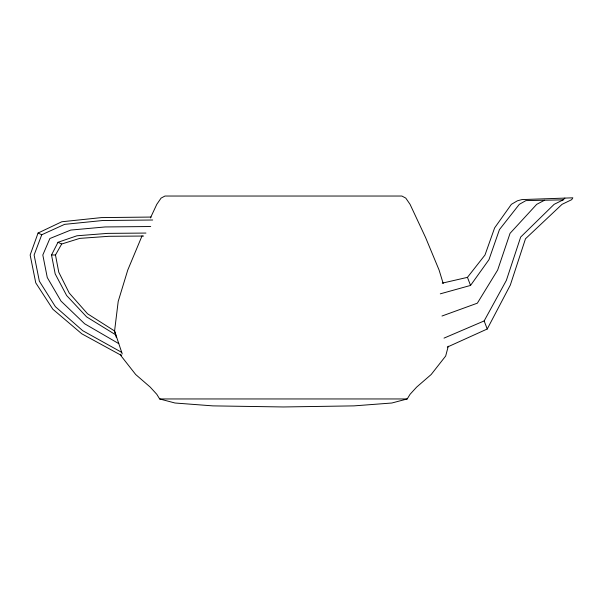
<?xml version="1.0" encoding="UTF-8"?>
<svg xmlns="http://www.w3.org/2000/svg" width="603" height="603" viewBox="0 0 603 603"><rect width="100%" height="100%" fill="white"/><g stroke="black" fill="none" stroke-linecap="round" stroke-linejoin="round"><path stroke-width="0.9" d="M448.278 346.182L445.685 356.011L431.175 374.516L416.665 387.081L410.063 394.302L407.198 398.952L391.86 403.008L353.969 405.879L283.425 406.965L212.889 405.879L174.991 403.008L159.659 398.952L156.788 394.302L150.192 387.081L135.683 374.516L121.173 356.011L120.698 354.225M151.157 217.065L101.387 217.6L61.808 221.761L38.064 233.037L30.15 255.001L35.758 282.852L52.838 309.218L81.797 333.806L121.369 355.408M152.687 220.005L102.563 220.525L64.611 224.354L41.758 234.755L34.107 255.001L39.353 281.186L55.393 306.678L82.694 330.67L121.7 352.356M142.082 235.788L127.768 270.038L118.203 301.402L114.578 330.987L116.228 337.243M150.433 217.939L156.788 204.342L161.076 198.108L164.966 196.035L401.884 196.035L405.781 198.108L410.063 204.342L425.567 237.492L439.09 270.038L443.19 283.478M115.897 334.944L86.636 316.899L66.639 295.53L55.182 273.875L51.519 255.001L57.986 242.3L76.95 235.781L107.726 233.376L145.941 233.067M447.328 347.079L487.239 329.004L510.319 285.076L525.492 238.773L562.034 204.342L571.697 199.668L572.85 197.814L521.934 199.593L517.442 200.784L511.374 204.342L494.626 227.889L484.993 255.001L467.453 277.357L442.248 283.146M444.027 338.117L484.149 320.932L506.362 280.38L520.668 237.077L554.119 204.342L563.217 199.842L564.89 198.093M122.228 353.938L114.578 330.987L87.533 313.771L69.194 292.99L58.777 272.217L55.476 255.001L61.679 244.019L79.747 238.381L108.902 236.301L143.65 236.037M440.296 293.834L470.544 285.43L488.95 259.697L499.45 229.592L519.296 204.342L525.922 200.611L563.217 199.842M544.569 200.226L536.708 204.342L510.055 233.331L497.656 270.038L477.342 303.181L441.984 316.025M150.705 226.524L105.141 226.954L70.777 230.067L49.868 238.524L42.813 255.001L47.268 277.531L61.016 301.101L84.661 323.788L118.799 343.65M51.519 255.001L55.476 255.001M159.659 398.952L407.198 398.952M38.064 233.037L41.758 234.755M57.986 242.3L61.679 244.019M467.453 277.357L470.544 285.43M484.149 320.932L487.239 329.004"/></g></svg>
